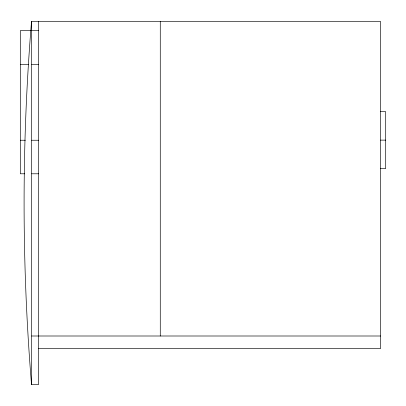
<?xml version="1.0" encoding="UTF-8"?>
<svg xmlns="http://www.w3.org/2000/svg" width="406" height="406" viewBox="0 0 406 406"><rect width="100%" height="100%" fill="white"/><g stroke="black" fill="none" stroke-linecap="round" stroke-linejoin="round"><path stroke-width="0.61" d="M38.616 21.488L38.616 384.512L31.521 384.512L31.521 21.488L380.584 21.488L380.584 348.541L38.616 348.541M38.616 30.643L20.3 30.643L20.3 173.788L24.72 173.788M20.3 64.569L28.511 64.569M31.668 64.569L38.616 64.569M380.584 111.686L385.7 111.686L385.7 168.556L380.584 168.556M380.584 140.121L385.7 140.121M20.3 140.243L25.355 140.243M31.668 140.243L38.616 140.243M31.668 173.788L38.616 173.788M31.653 336.001L380.584 336.001M160.274 21.488L160.274 336.001M31.521 384.512A2222.205 2222.205 0 0 1 31.521 21.488"/></g></svg>
